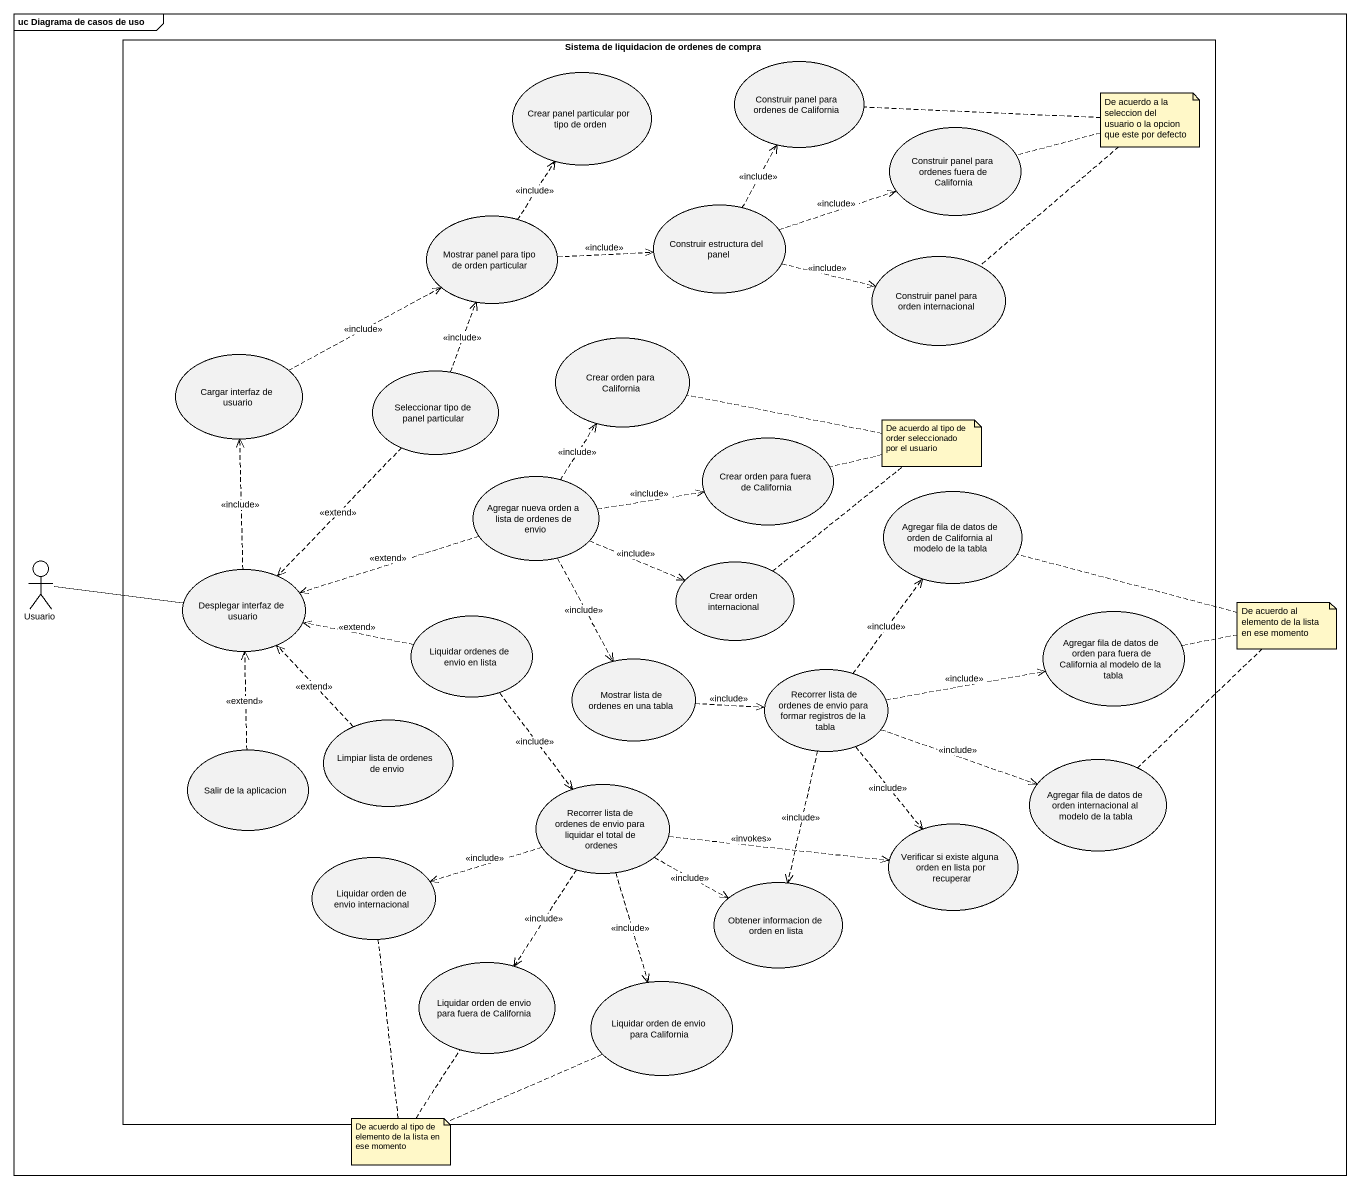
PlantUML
@startuml
mainframe uc Diagrama de casos de uso
rectangle "Sistema de liquidacion de ordenes de compra" as Sistema_de_liquidacion_de {
  usecase "Construir panel para ordenes de California" as Construir_panel_para
  usecase "Crear panel particular por tipo de orden" as Crear_panel_particular_por
  usecase "Construir panel para ordenes fuera de California" as Construir_panel_para_2
  usecase "Mostrar panel para tipo de orden particular" as Mostrar_panel_para_tipo_de
  usecase "Construir estructura del panel" as Construir_estructura_del
  usecase "Construir panel para orden internacional" as Construir_panel_para_orden
  usecase "Crear orden para California" as Crear_orden_para_California
  usecase "Cargar interfaz de usuario" as Cargar_interfaz_de_usuario
  usecase "Seleccionar tipo de panel particular" as Seleccionar_tipo_de_panel
  usecase "Crear orden para fuera de California" as Crear_orden_para_fuera_de
  usecase "Agregar nueva orden a lista de ordenes de envio" as Agregar_nueva_orden_a_lista
  usecase "Agregar fila de datos de orden de California al modelo de la tabla" as Agregar_fila_de_datos_de
  usecase "Desplegar interfaz de usuario" as Desplegar_interfaz_de
  usecase "Crear orden internacional" as Crear_orden_internacional
  usecase "Liquidar ordenes de envio en lista" as Liquidar_ordenes_de_envio
  usecase "Agregar fila de datos de orden para fuera de California al modelo de la tabla" as Agregar_fila_de_datos_de_2
  usecase "Mostrar lista de ordenes en una tabla" as Mostrar_lista_de_ordenes_en
  usecase "Recorrer lista de ordenes de envio para formar registros de la tabla" as Recorrer_lista_de_ordenes
  usecase "Limpiar lista de ordenes de envio" as Limpiar_lista_de_ordenes_de
  usecase "Salir de la aplicacion" as Salir_de_la_aplicacion
  usecase "Agregar fila de datos de orden internacional al modelo de la tabla" as Agregar_fila_de_datos_de_3
  usecase "Recorrer lista de ordenes de envio para liquidar el total de ordenes" as Recorrer_lista_de_ordenes_2
  usecase "Verificar si existe alguna orden en lista por recuperar" as Verificar_si_existe_alguna
  usecase "Liquidar orden de envio internacional" as Liquidar_orden_de_envio
  usecase "Obtener informacion de orden en lista" as Obtener_informacion_de
  usecase "Liquidar orden de envio para fuera de California" as Liquidar_orden_de_envio_2
  usecase "Liquidar orden de envio para California" as Liquidar_orden_de_envio_3
}
actor Usuario
Mostrar_panel_para_tipo_de .up.> Crear_panel_particular_por : <<include>>
Mostrar_panel_para_tipo_de .right.> Construir_estructura_del : <<include>>
Construir_estructura_del .up.> Construir_panel_para : <<include>>
Construir_estructura_del .right.> Construir_panel_para_2 : <<include>>
Construir_estructura_del .right.> Construir_panel_para_orden : <<include>>
Cargar_interfaz_de_usuario .right.> Mostrar_panel_para_tipo_de : <<include>>
Seleccionar_tipo_de_panel .up.> Mostrar_panel_para_tipo_de : <<include>>
Seleccionar_tipo_de_panel ..> Desplegar_interfaz_de : <<extend>>
Agregar_nueva_orden_a_lista .up.> Crear_orden_para_California : <<include>>
Agregar_nueva_orden_a_lista .right.> Crear_orden_para_fuera_de : <<include>>
Agregar_nueva_orden_a_lista .left.> Desplegar_interfaz_de : <<extend>>
Agregar_nueva_orden_a_lista .right.> Crear_orden_internacional : <<include>>
Agregar_nueva_orden_a_lista ..> Mostrar_lista_de_ordenes_en : <<include>>
Usuario -right- Desplegar_interfaz_de
Desplegar_interfaz_de .up.> Cargar_interfaz_de_usuario : <<include>>
Liquidar_ordenes_de_envio .left.> Desplegar_interfaz_de : <<extend>>
Liquidar_ordenes_de_envio ..> Recorrer_lista_de_ordenes_2 : <<include>>
Mostrar_lista_de_ordenes_en .right.> Recorrer_lista_de_ordenes : <<include>>
Recorrer_lista_de_ordenes .up.> Agregar_fila_de_datos_de : <<include>>
Recorrer_lista_de_ordenes .right.> Agregar_fila_de_datos_de_2 : <<include>>
Recorrer_lista_de_ordenes .right.> Agregar_fila_de_datos_de_3 : <<include>>
Recorrer_lista_de_ordenes ..> Verificar_si_existe_alguna : <<include>>
Recorrer_lista_de_ordenes ..> Obtener_informacion_de : <<include>>
Limpiar_lista_de_ordenes_de .up.> Desplegar_interfaz_de : <<extend>>
Salir_de_la_aplicacion .up.> Desplegar_interfaz_de : <<extend>>
Recorrer_lista_de_ordenes_2 .right.> Verificar_si_existe_alguna : <<invokes>>
Recorrer_lista_de_ordenes_2 .left.> Liquidar_orden_de_envio : <<include>>
Recorrer_lista_de_ordenes_2 .right.> Obtener_informacion_de : <<include>>
Recorrer_lista_de_ordenes_2 ..> Liquidar_orden_de_envio_2 : <<include>>
Recorrer_lista_de_ordenes_2 ..> Liquidar_orden_de_envio_3 : <<include>>
note as N1
  De acuerdo a la seleccion del usuario o la opcion que este por defecto
end note
N1 .. Construir_panel_para_orden
N1 .. Construir_panel_para_2
N1 .. Construir_panel_para
note as N2
  De acuerdo al tipo de order seleccionado por el usuario
end note
N2 .. Crear_orden_internacional
N2 .. Crear_orden_para_fuera_de
N2 .. Crear_orden_para_California
note as N3
  De acuerdo al elemento de la lista en ese momento
end note
N3 .. Agregar_fila_de_datos_de
N3 .. Agregar_fila_de_datos_de_2
N3 .. Agregar_fila_de_datos_de_3
note as N4
  De acuerdo al tipo de elemento de la lista en ese momento
end note
N4 .. Liquidar_orden_de_envio
N4 .. Liquidar_orden_de_envio_2
N4 .. Liquidar_orden_de_envio_3
@enduml
